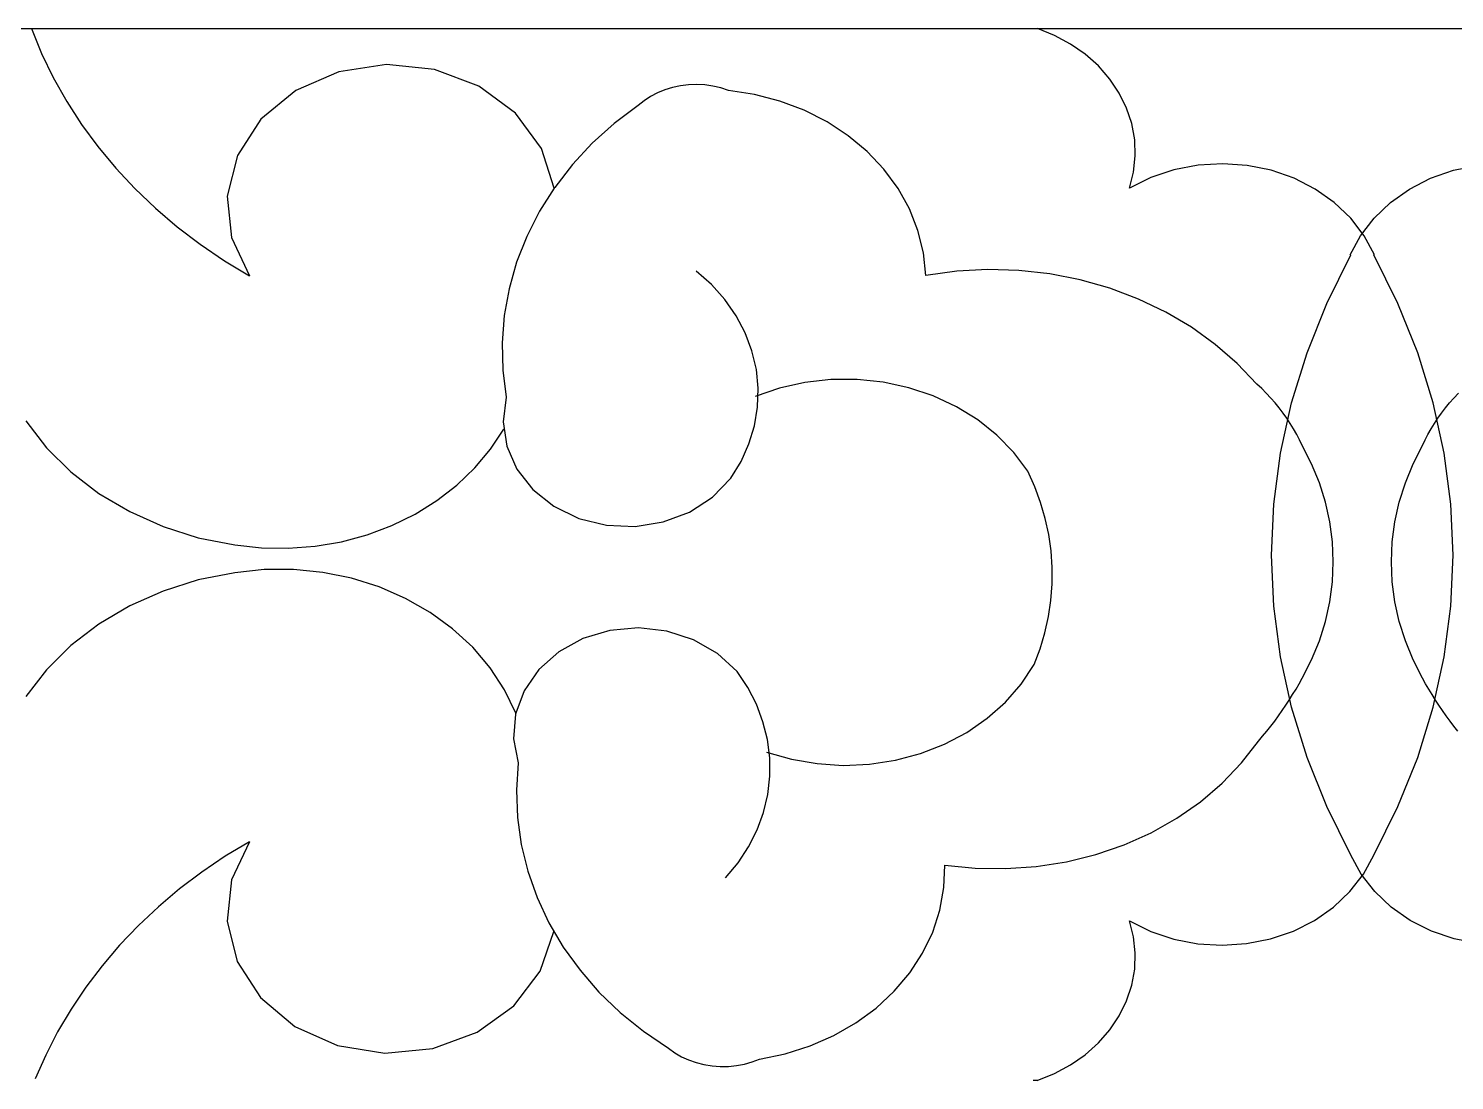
# Model space of a CAD drawing. Extents: x 1188826 to 1909461, y 608442 to 1651179.
# Drawn here: x 1664621.8 to 1664743.5, y 1032543.6 to 1032633.4 of the extents above; entities that cross this region are included whole.
import ezdxf

# ---------------------------------------------------------------- set-up
doc = ezdxf.new("R2010")
doc.units = 0
doc.header["$LTSCALE"] = 1000
doc.header["$MEASUREMENT"] = 0
doc.layers.add('立面线', color=40, linetype='Continuous')

msp = doc.modelspace()

# ---------------------------------------------------------------- linework, layer by layer
at = {"layer": '立面线'}
for p, q in [((1660758.89, 1032633.42), (1669008.6, 1032633.42)), ((1664622.03, 1032633.42), (1664622.9, 1032631.3)), ((1664709.34, 1032632.83), (1664707.89, 1032633.42)), ((1664710.71, 1032632.09), (1664709.34, 1032632.83)), ((1664711.97, 1032631.22), (1664710.71, 1032632.09)), ((1664622.9, 1032631.3), (1664623.9, 1032629.23)), ((1664713.09, 1032630.22), (1664711.97, 1032631.22)), ((1664648.27, 1032629.73), (1664644.59, 1032628.12)), ((1664652.34, 1032630.35), (1664648.27, 1032629.73)), ((1664656.44, 1032629.93), (1664652.34, 1032630.35)), ((1664660.22, 1032628.5), (1664656.44, 1032629.93)), ((1664714.06, 1032629.11), (1664713.09, 1032630.22)), ((1664623.9, 1032629.23), (1664625.04, 1032627.2)), ((1664663.35, 1032626.19), (1664660.22, 1032628.5)), ((1664676.09, 1032628.19), (1664675.46, 1032627.93)), ((1664676.75, 1032628.39), (1664676.09, 1032628.19)), ((1664677.42, 1032628.54), (1664676.75, 1032628.39)), ((1664678.11, 1032628.62), (1664677.42, 1032628.54)), ((1664678.81, 1032628.64), (1664678.11, 1032628.62)), ((1664679.5, 1032628.61), (1664678.81, 1032628.64)), ((1664680.19, 1032628.51), (1664679.5, 1032628.61)), ((1664680.86, 1032628.36), (1664680.19, 1032628.51)), ((1664681.51, 1032628.14), (1664680.86, 1032628.36)), ((1664714.87, 1032627.91), (1664714.06, 1032629.11)), ((1664625.04, 1032627.2), (1664626.31, 1032625.24)), ((1664644.59, 1032628.12), (1664641.62, 1032625.67)), ((1664674.32, 1032627.26), (1664673.81, 1032626.86)), ((1664674.87, 1032627.62), (1664674.32, 1032627.26)), ((1664675.46, 1032627.93), (1664674.87, 1032627.62)), ((1664683.74, 1032627.79), (1664681.51, 1032628.14)), ((1664685.9, 1032627.22), (1664683.74, 1032627.79)), ((1664687.98, 1032626.44), (1664685.9, 1032627.22)), ((1664715.49, 1032626.63), (1664714.87, 1032627.91)), ((1664665.55, 1032623.19), (1664663.35, 1032626.19)), ((1664673.81, 1032626.86), (1664671.77, 1032625.31)), ((1664689.93, 1032625.45), (1664687.98, 1032626.44)), ((1664715.94, 1032625.3), (1664715.49, 1032626.63)), ((1664626.31, 1032625.24), (1664627.71, 1032623.34)), ((1664641.62, 1032625.67), (1664639.61, 1032622.57)), ((1664671.77, 1032625.31), (1664669.9, 1032623.62)), ((1664691.73, 1032624.27), (1664689.93, 1032625.45)), ((1664716.19, 1032623.93), (1664715.94, 1032625.3)), ((1664627.71, 1032623.34), (1664629.23, 1032621.51)), ((1664669.9, 1032623.62), (1664668.2, 1032621.8)), ((1664693.35, 1032622.92), (1664691.73, 1032624.27)), ((1664716.24, 1032622.54), (1664716.19, 1032623.93)), ((1664639.61, 1032622.57), (1664638.75, 1032619.11)), ((1664666.64, 1032619.78), (1664665.55, 1032623.19)), ((1664694.78, 1032621.41), (1664693.35, 1032622.92)), ((1664716.1, 1032621.16), (1664716.24, 1032622.54)), ((1664629.23, 1032621.51), (1664630.87, 1032619.75)), ((1664668.2, 1032621.8), (1664666.7, 1032619.86)), ((1664695.99, 1032619.77), (1664694.78, 1032621.41)), ((1664715.76, 1032619.8), (1664716.1, 1032621.16)), ((1664719.54, 1032621.36), (1664717.58, 1032620.71)), ((1664721.6, 1032621.76), (1664719.54, 1032621.36)), ((1664723.7, 1032621.88), (1664721.6, 1032621.76)), ((1664725.79, 1032621.73), (1664723.7, 1032621.88)), ((1664727.84, 1032621.32), (1664725.79, 1032621.73)), ((1664729.79, 1032620.64), (1664727.84, 1032621.32)), ((1664741.45, 1032620.64), (1664743.4, 1032621.32)), ((1664743.4, 1032621.32), (1664745.45, 1032621.73)), ((1664630.87, 1032619.75), (1664632.62, 1032618.08)), ((1664666.64, 1032619.78), (1664665.39, 1032617.82)), ((1664666.7, 1032619.86), (1664666.64, 1032619.78)), ((1664696.96, 1032618.02), (1664695.99, 1032619.77)), ((1664717.58, 1032620.71), (1664715.76, 1032619.8)), ((1664731.6, 1032619.72), (1664729.79, 1032620.64)), ((1664733.22, 1032618.58), (1664731.6, 1032619.72)), ((1664738.02, 1032618.58), (1664739.65, 1032619.72)), ((1664739.65, 1032619.72), (1664741.45, 1032620.64)), ((1664638.75, 1032619.11), (1664639.1, 1032615.59)), ((1664734.63, 1032617.23), (1664733.22, 1032618.58)), ((1664736.62, 1032617.23), (1664738.02, 1032618.58)), ((1664632.62, 1032618.08), (1664634.48, 1032616.49)), ((1664665.39, 1032617.82), (1664664.3, 1032615.68)), ((1664697.69, 1032616.18), (1664696.96, 1032618.02)), ((1664735.78, 1032615.73), (1664734.63, 1032617.23)), ((1664735.46, 1032615.73), (1664736.62, 1032617.23)), ((1664634.48, 1032616.49), (1664636.44, 1032615)), ((1664698.16, 1032614.28), (1664697.69, 1032616.18)), ((1664636.44, 1032615), (1664638.5, 1032613.6)), ((1664639.1, 1032615.59), (1664640.64, 1032612.3)), ((1664664.3, 1032615.68), (1664663.44, 1032613.47)), ((1664734.59, 1032614.09), (1664735.46, 1032615.73)), ((1664736.65, 1032614.09), (1664735.78, 1032615.73)), ((1664638.5, 1032613.6), (1664640.64, 1032612.3)), ((1664698.37, 1032612.35), (1664698.16, 1032614.28)), ((1664732.58, 1032609.95), (1664734.63, 1032614.09)), ((1664738.66, 1032609.95), (1664736.61, 1032614.09)), ((1664663.44, 1032613.47), (1664662.79, 1032611.21)), ((1664680.06, 1032611.56), (1664678.76, 1032612.72)), ((1664701, 1032612.7), (1664698.37, 1032612.35)), ((1664703.65, 1032612.84), (1664701, 1032612.7)), ((1664706.31, 1032612.76), (1664703.65, 1032612.84)), ((1664708.95, 1032612.47), (1664706.31, 1032612.76)), ((1664711.55, 1032611.96), (1664708.95, 1032612.47)), ((1664662.79, 1032611.21), (1664662.38, 1032608.91)), ((1664681.21, 1032610.28), (1664680.06, 1032611.56)), ((1664714.08, 1032611.25), (1664711.55, 1032611.96)), ((1664716.52, 1032610.33), (1664714.08, 1032611.25)), ((1664682.17, 1032608.9), (1664681.21, 1032610.28)), ((1664718.84, 1032609.22), (1664716.52, 1032610.33)), ((1664730.9, 1032605.75), (1664732.58, 1032609.95)), ((1664740.35, 1032605.75), (1664738.66, 1032609.95)), ((1664662.38, 1032608.91), (1664662.21, 1032606.58)), ((1664682.95, 1032607.43), (1664682.17, 1032608.9)), ((1664721.03, 1032607.92), (1664718.84, 1032609.22)), ((1664723.07, 1032606.46), (1664721.03, 1032607.92)), ((1664662.21, 1032606.58), (1664662.27, 1032604.25)), ((1664683.52, 1032605.9), (1664682.95, 1032607.43)), ((1664724.94, 1032604.83), (1664723.07, 1032606.46)), ((1664683.9, 1032604.32), (1664683.52, 1032605.9)), ((1664729.58, 1032601.48), (1664730.9, 1032605.75)), ((1664741.66, 1032601.48), (1664740.35, 1032605.75)), ((1664662.27, 1032604.25), (1664662.56, 1032601.94)), ((1664684.06, 1032602.72), (1664683.9, 1032604.32)), ((1664726.61, 1032603.06), (1664724.94, 1032604.83)), ((1664685.87, 1032602.72), (1664683.79, 1032602.01)), ((1664684, 1032601.11), (1664684.06, 1032602.72)), ((1664688.04, 1032603.21), (1664685.87, 1032602.72)), ((1664690.26, 1032603.46), (1664688.04, 1032603.21)), ((1664692.51, 1032603.46), (1664690.26, 1032603.46)), ((1664694.73, 1032603.23), (1664692.51, 1032603.46)), ((1664696.91, 1032602.76), (1664694.73, 1032603.23)), ((1664699, 1032602.06), (1664696.91, 1032602.76)), ((1664727.03, 1032602.68), (1664726.61, 1032603.06)), ((1664727.42, 1032602.28), (1664727.03, 1032602.68)), ((1664662.56, 1032601.94), (1664662.3, 1032599.85)), ((1664700.97, 1032601.14), (1664699, 1032602.06)), ((1664727.81, 1032601.88), (1664727.42, 1032602.28)), ((1664728.17, 1032601.46), (1664727.81, 1032601.88)), ((1664728.52, 1032601.04), (1664728.17, 1032601.46)), ((1664728.63, 1032597.17), (1664729.58, 1032601.48)), ((1664742.61, 1032597.17), (1664741.66, 1032601.48)), ((1664742.72, 1032601.04), (1664743.07, 1032601.46)), ((1664743.07, 1032601.46), (1664743.43, 1032601.88)), ((1664743.43, 1032601.88), (1664743.82, 1032602.28)), ((1664683.74, 1032599.51), (1664684, 1032601.11)), ((1664702.79, 1032600.02), (1664700.97, 1032601.14)), ((1664728.86, 1032600.6), (1664728.52, 1032601.04)), ((1664729.17, 1032600.16), (1664728.86, 1032600.6)), ((1664729.47, 1032599.71), (1664729.17, 1032600.16)), ((1664741.77, 1032599.71), (1664742.07, 1032600.16)), ((1664742.07, 1032600.16), (1664742.38, 1032600.6)), ((1664742.38, 1032600.6), (1664742.72, 1032601.04)), ((1664621.54, 1032599.92), (1664623.31, 1032597.64)), ((1664661.21, 1032597.51), (1664662.34, 1032599.22)), ((1664662.3, 1032599.85), (1664662.61, 1032597.77)), ((1664683.26, 1032597.96), (1664683.74, 1032599.51)), ((1664704.43, 1032598.72), (1664702.79, 1032600.02)), ((1664729.75, 1032599.25), (1664729.47, 1032599.71)), ((1664730.02, 1032598.78), (1664729.75, 1032599.25)), ((1664741.22, 1032598.78), (1664741.49, 1032599.25)), ((1664741.49, 1032599.25), (1664741.77, 1032599.71)), ((1664662.61, 1032597.77), (1664663.47, 1032595.81)), ((1664682.59, 1032596.45), (1664683.26, 1032597.96)), ((1664705.87, 1032597.24), (1664704.43, 1032598.72)), ((1664730.26, 1032598.3), (1664730.02, 1032598.78)), ((1664730.49, 1032597.82), (1664730.26, 1032598.3)), ((1664731.29, 1032596.25), (1664730.49, 1032597.82)), ((1664739.95, 1032596.25), (1664740.75, 1032597.82)), ((1664740.75, 1032597.82), (1664740.98, 1032598.3)), ((1664740.98, 1032598.3), (1664741.22, 1032598.78)), ((1664623.31, 1032597.64), (1664625.4, 1032595.57)), ((1664659.88, 1032595.91), (1664661.21, 1032597.51)), ((1664707.08, 1032595.63), (1664705.87, 1032597.24)), ((1664728.07, 1032592.83), (1664728.63, 1032597.17)), ((1664743.18, 1032592.83), (1664742.61, 1032597.17)), ((1664625.4, 1032595.57), (1664627.78, 1032593.74)), ((1664658.35, 1032594.44), (1664659.88, 1032595.91)), ((1664663.47, 1032595.81), (1664664.83, 1032594.07)), ((1664681.72, 1032595.03), (1664682.59, 1032596.45)), ((1664707.67, 1032594.31), (1664707.08, 1032595.63)), ((1664731.95, 1032594.63), (1664731.29, 1032596.25)), ((1664739.29, 1032594.63), (1664739.95, 1032596.25)), ((1664656.64, 1032593.12), (1664658.35, 1032594.44)), ((1664680.16, 1032593.41), (1664681.72, 1032595.03)), ((1664708.16, 1032592.97), (1664707.67, 1032594.31)), ((1664732.47, 1032592.98), (1664731.95, 1032594.63)), ((1664738.77, 1032592.98), (1664739.29, 1032594.63)), ((1664627.78, 1032593.74), (1664630.42, 1032592.18)), ((1664654.78, 1032591.97), (1664656.64, 1032593.12)), ((1664664.83, 1032594.07), (1664666.63, 1032592.64)), ((1664678.2, 1032592.15), (1664680.16, 1032593.41)), ((1664708.56, 1032591.61), (1664708.16, 1032592.97)), ((1664732.84, 1032591.3), (1664732.47, 1032592.98)), ((1664738.4, 1032591.3), (1664738.77, 1032592.98)), ((1664630.42, 1032592.18), (1664633.26, 1032590.91)), ((1664652.79, 1032590.99), (1664654.78, 1032591.97)), ((1664666.63, 1032592.64), (1664668.76, 1032591.61)), ((1664675.96, 1032591.3), (1664678.2, 1032592.15)), ((1664727.88, 1032588.48), (1664728.07, 1032592.83)), ((1664743.37, 1032588.48), (1664743.18, 1032592.83)), ((1664633.26, 1032590.91), (1664636.26, 1032589.96)), ((1664650.69, 1032590.2), (1664652.79, 1032590.99)), ((1664668.76, 1032591.61), (1664671.11, 1032591.02)), ((1664671.11, 1032591.02), (1664673.56, 1032590.92)), ((1664673.56, 1032590.92), (1664675.96, 1032591.3)), ((1664708.86, 1032590.22), (1664708.56, 1032591.61)), ((1664733.07, 1032589.6), (1664732.84, 1032591.3)), ((1664738.17, 1032589.6), (1664738.4, 1032591.3)), ((1664636.26, 1032589.96), (1664639.38, 1032589.35)), ((1664639.38, 1032589.35), (1664641.66, 1032589.1)), ((1664643.95, 1032589.06), (1664646.24, 1032589.23)), ((1664646.24, 1032589.23), (1664648.49, 1032589.61)), ((1664648.49, 1032589.61), (1664650.69, 1032590.2)), ((1664709.05, 1032588.83), (1664708.86, 1032590.22)), ((1664733.14, 1032587.89), (1664733.07, 1032589.6)), ((1664738.1, 1032587.89), (1664738.17, 1032589.6)), ((1664641.66, 1032589.1), (1664643.95, 1032589.06)), ((1664709.15, 1032587.42), (1664709.05, 1032588.83)), ((1664728.07, 1032584.12), (1664727.88, 1032588.48)), ((1664743.18, 1032584.12), (1664743.37, 1032588.48)), ((1664639.38, 1032586.97), (1664636.26, 1032586.35)), ((1664641.88, 1032587.23), (1664639.38, 1032586.97)), ((1664644.4, 1032587.24), (1664641.88, 1032587.23)), ((1664646.9, 1032587), (1664644.4, 1032587.24)), ((1664649.35, 1032586.5), (1664646.9, 1032587)), ((1664709.14, 1032586.02), (1664709.15, 1032587.42)), ((1664733.07, 1032586.18), (1664733.14, 1032587.89)), ((1664738.17, 1032586.18), (1664738.1, 1032587.89)), ((1664636.26, 1032586.35), (1664633.26, 1032585.4)), ((1664651.72, 1032585.76), (1664649.35, 1032586.5)), ((1664653.97, 1032584.78), (1664651.72, 1032585.76)), ((1664709.04, 1032584.61), (1664709.14, 1032586.02)), ((1664732.84, 1032584.48), (1664733.07, 1032586.18)), ((1664738.4, 1032584.48), (1664738.17, 1032586.18)), ((1664633.26, 1032585.4), (1664630.42, 1032584.14)), ((1664656.06, 1032583.58), (1664653.97, 1032584.78)), ((1664708.83, 1032583.22), (1664709.04, 1032584.61)), ((1664732.47, 1032582.8), (1664732.84, 1032584.48)), ((1664738.77, 1032582.8), (1664738.4, 1032584.48)), ((1664630.42, 1032584.14), (1664627.78, 1032582.58)), ((1664657.98, 1032582.18), (1664656.06, 1032583.58)), ((1664708.52, 1032581.83), (1664708.83, 1032583.22)), ((1664728.63, 1032579.78), (1664728.07, 1032584.12)), ((1664742.61, 1032579.78), (1664743.18, 1032584.12)), ((1664627.78, 1032582.58), (1664625.4, 1032580.75)), ((1664659.69, 1032580.6), (1664657.98, 1032582.18)), ((1664671.4, 1032582.03), (1664669.09, 1032581.34)), ((1664673.83, 1032582.25), (1664671.4, 1032582.03)), ((1664676.26, 1032581.98), (1664673.83, 1032582.25)), ((1664678.55, 1032581.25), (1664676.26, 1032581.98)), ((1664731.95, 1032581.14), (1664732.47, 1032582.8)), ((1664739.29, 1032581.14), (1664738.77, 1032582.8)), ((1664625.4, 1032580.75), (1664623.31, 1032578.68)), ((1664669.09, 1032581.34), (1664667.03, 1032580.21)), ((1664680.59, 1032580.07), (1664678.55, 1032581.25)), ((1664708.11, 1032580.47), (1664708.52, 1032581.83)), ((1664731.29, 1032579.53), (1664731.95, 1032581.14)), ((1664739.95, 1032579.53), (1664739.29, 1032581.14)), ((1664661.17, 1032578.86), (1664659.69, 1032580.6)), ((1664667.03, 1032580.21), (1664665.33, 1032578.7)), ((1664682.25, 1032578.53), (1664680.59, 1032580.07)), ((1664707.61, 1032579.13), (1664708.11, 1032580.47)), ((1664729.58, 1032575.48), (1664728.63, 1032579.78)), ((1664730.49, 1032577.96), (1664731.29, 1032579.53)), ((1664740.75, 1032577.96), (1664739.95, 1032579.53)), ((1664741.66, 1032575.48), (1664742.61, 1032579.78)), ((1664623.31, 1032578.68), (1664621.54, 1032576.4)), ((1664662.4, 1032576.97), (1664661.17, 1032578.86)), ((1664665.33, 1032578.7), (1664664.08, 1032576.89)), ((1664683.16, 1032577.17), (1664682.25, 1032578.53)), ((1664706.5, 1032577.46), (1664707.61, 1032579.13)), ((1664683.9, 1032575.74), (1664683.16, 1032577.17)), ((1664705.16, 1032575.92), (1664706.5, 1032577.46)), ((1664729.96, 1032577.02), (1664730.23, 1032577.49)), ((1664730.23, 1032577.49), (1664730.49, 1032577.96)), ((1664741.01, 1032577.49), (1664740.75, 1032577.96)), ((1664741.29, 1032577.02), (1664741.01, 1032577.49)), ((1664663.37, 1032574.98), (1664662.4, 1032576.97)), ((1664664.08, 1032576.89), (1664663.37, 1032574.98)), ((1664703.61, 1032574.54), (1664705.16, 1032575.92)), ((1664729.09, 1032575.65), (1664729.38, 1032576.1)), ((1664729.38, 1032576.1), (1664729.67, 1032576.56)), ((1664729.67, 1032576.56), (1664729.96, 1032577.02)), ((1664741.57, 1032576.56), (1664741.29, 1032577.02)), ((1664741.86, 1032576.1), (1664741.57, 1032576.56)), ((1664742.16, 1032575.65), (1664741.86, 1032576.1)), ((1664663.35, 1032574.89), (1664663.17, 1032572.8)), ((1664663.37, 1032574.98), (1664663.35, 1032574.89)), ((1664684.46, 1032574.25), (1664683.9, 1032575.74)), ((1664728.14, 1032574.31), (1664728.46, 1032574.75)), ((1664728.46, 1032574.75), (1664728.78, 1032575.2)), ((1664728.78, 1032575.2), (1664729.09, 1032575.65)), ((1664730.9, 1032571.21), (1664729.58, 1032575.48)), ((1664740.35, 1032571.21), (1664741.66, 1032575.48)), ((1664742.46, 1032575.2), (1664742.16, 1032575.65)), ((1664742.78, 1032574.75), (1664742.46, 1032575.2)), ((1664743.11, 1032574.31), (1664742.78, 1032574.75)), ((1664684.85, 1032572.72), (1664684.46, 1032574.25)), ((1664701.86, 1032573.33), (1664703.61, 1032574.54)), ((1664727.11, 1032573.01), (1664727.46, 1032573.44)), ((1664727.46, 1032573.44), (1664727.8, 1032573.87)), ((1664727.8, 1032573.87), (1664728.14, 1032574.31)), ((1664743.44, 1032573.87), (1664743.11, 1032574.31)), ((1664743.78, 1032573.44), (1664743.44, 1032573.87)), ((1664663.17, 1032572.8), (1664663.57, 1032570.73)), ((1664685.04, 1032571.16), (1664684.85, 1032572.72)), ((1664697.91, 1032571.53), (1664699.95, 1032572.33)), ((1664699.95, 1032572.33), (1664701.86, 1032573.33)), ((1664725.3, 1032570.73), (1664726.75, 1032572.59)), ((1664726.75, 1032572.59), (1664727.11, 1032573.01)), ((1664684.77, 1032571.66), (1664686.89, 1032571.05)), ((1664685.05, 1032569.6), (1664685.04, 1032571.16)), ((1664686.89, 1032571.05), (1664689.09, 1032570.67)), ((1664693.56, 1032570.62), (1664695.77, 1032570.96)), ((1664695.77, 1032570.96), (1664697.91, 1032571.53)), ((1664732.58, 1032567), (1664730.9, 1032571.21)), ((1664738.66, 1032567), (1664740.35, 1032571.21)), ((1664663.57, 1032570.73), (1664663.42, 1032568.41)), ((1664689.09, 1032570.67), (1664691.32, 1032570.52)), ((1664691.32, 1032570.52), (1664693.56, 1032570.62)), ((1664723.65, 1032569), (1664725.3, 1032570.73)), ((1664684.87, 1032568.04), (1664685.05, 1032569.6)), ((1664721.8, 1032567.42), (1664723.65, 1032569)), ((1664663.42, 1032568.41), (1664663.51, 1032566.08)), ((1664684.51, 1032566.5), (1664684.87, 1032568.04)), ((1664719.78, 1032566.01), (1664721.8, 1032567.42)), ((1664663.51, 1032566.08), (1664663.84, 1032563.77)), ((1664683.96, 1032565.01), (1664684.51, 1032566.5)), ((1664734.63, 1032562.87), (1664732.58, 1032567)), ((1664736.61, 1032562.87), (1664738.66, 1032567)), ((1664683.23, 1032563.57), (1664683.96, 1032565.01)), ((1664717.6, 1032564.78), (1664719.78, 1032566.01)), ((1664640.64, 1032564.01), (1664638.57, 1032562.76)), ((1664640.64, 1032564.01), (1664639.1, 1032560.75)), ((1664663.84, 1032563.77), (1664664.39, 1032561.49)), ((1664712.86, 1032562.91), (1664715.29, 1032563.75)), ((1664715.29, 1032563.75), (1664717.6, 1032564.78)), ((1664638.57, 1032562.76), (1664636.58, 1032561.42)), ((1664682.34, 1032562.2), (1664683.23, 1032563.57)), ((1664710.36, 1032562.29), (1664712.86, 1032562.91)), ((1664735.52, 1032561.24), (1664734.63, 1032562.87)), ((1664735.72, 1032561.24), (1664736.61, 1032562.87)), ((1664636.58, 1032561.42), (1664634.68, 1032559.98)), ((1664664.39, 1032561.49), (1664665.18, 1032559.26)), ((1664681.28, 1032560.92), (1664682.34, 1032562.2)), ((1664699.9, 1032560.09), (1664699.99, 1032562.02)), ((1664699.99, 1032562.02), (1664702.58, 1032561.76)), ((1664702.58, 1032561.76), (1664705.19, 1032561.71)), ((1664705.19, 1032561.71), (1664707.79, 1032561.89)), ((1664707.79, 1032561.89), (1664710.36, 1032562.29)), ((1664734.56, 1032559.75), (1664735.72, 1032561.24)), ((1664736.68, 1032559.75), (1664735.52, 1032561.24)), ((1664639.1, 1032560.75), (1664638.75, 1032557.24)), ((1664699.56, 1032558.17), (1664699.9, 1032560.09)), ((1664634.68, 1032559.98), (1664632.87, 1032558.46)), ((1664665.18, 1032559.26), (1664666.19, 1032557.09)), ((1664733.16, 1032558.42), (1664734.56, 1032559.75)), ((1664738.08, 1032558.42), (1664736.68, 1032559.75)), ((1664632.87, 1032558.46), (1664631.16, 1032556.85)), ((1664698.95, 1032556.3), (1664699.56, 1032558.17)), ((1664731.53, 1032557.29), (1664733.16, 1032558.42)), ((1664739.71, 1032557.29), (1664738.08, 1032558.42)), ((1664631.16, 1032556.85), (1664629.56, 1032555.17)), ((1664638.75, 1032557.24), (1664639.59, 1032553.79)), ((1664666.19, 1032557.09), (1664667.42, 1032555.01)), ((1664716.1, 1032555.89), (1664715.76, 1032557.25)), ((1664715.76, 1032557.25), (1664717.58, 1032556.35)), ((1664717.58, 1032556.35), (1664719.53, 1032555.69)), ((1664727.78, 1032555.72), (1664729.73, 1032556.38)), ((1664729.73, 1032556.38), (1664731.53, 1032557.29)), ((1664741.52, 1032556.38), (1664739.71, 1032557.29)), ((1664743.46, 1032555.72), (1664741.52, 1032556.38)), ((1664629.56, 1032555.17), (1664628.06, 1032553.42)), ((1664665.46, 1032552.95), (1664666.61, 1032556.33)), ((1664698.09, 1032554.5), (1664698.95, 1032556.3)), ((1664716.24, 1032554.51), (1664716.1, 1032555.89)), ((1664719.53, 1032555.69), (1664721.57, 1032555.3)), ((1664721.57, 1032555.3), (1664723.66, 1032555.17)), ((1664723.66, 1032555.17), (1664725.74, 1032555.31)), ((1664725.74, 1032555.31), (1664727.78, 1032555.72)), ((1664745.5, 1032555.31), (1664743.46, 1032555.72)), ((1664667.42, 1032555.01), (1664668.85, 1032553.03)), ((1664696.99, 1032552.81), (1664698.09, 1032554.5)), ((1664716.19, 1032553.12), (1664716.24, 1032554.51)), ((1664628.06, 1032553.42), (1664626.68, 1032551.6)), ((1664639.59, 1032553.79), (1664641.57, 1032550.71)), ((1664663.21, 1032550), (1664665.46, 1032552.95)), ((1664668.85, 1032553.03), (1664670.47, 1032551.16)), ((1664695.66, 1032551.24), (1664696.99, 1032552.81)), ((1664715.94, 1032551.75), (1664716.19, 1032553.12)), ((1664626.68, 1032551.6), (1664625.42, 1032549.72)), ((1664715.49, 1032550.42), (1664715.94, 1032551.75)), ((1664641.57, 1032550.71), (1664644.51, 1032548.24)), ((1664670.47, 1032551.16), (1664672.29, 1032549.42)), ((1664694.12, 1032549.81), (1664695.66, 1032551.24)), ((1664714.87, 1032549.14), (1664715.49, 1032550.42)), ((1664625.42, 1032549.72), (1664624.27, 1032547.78)), ((1664660.06, 1032547.74), (1664663.21, 1032550)), ((1664672.29, 1032549.42), (1664674.26, 1032547.83)), ((1664692.4, 1032548.55), (1664694.12, 1032549.81)), ((1664714.06, 1032547.94), (1664714.87, 1032549.14)), ((1664644.51, 1032548.24), (1664648.15, 1032546.62)), ((1664674.26, 1032547.83), (1664676.4, 1032546.38)), ((1664690.52, 1032547.47), (1664692.4, 1032548.55)), ((1664713.09, 1032546.83), (1664714.06, 1032547.94)), ((1664624.27, 1032547.78), (1664623.25, 1032545.79)), ((1664648.15, 1032546.62), (1664652.2, 1032545.97)), ((1664656.28, 1032546.35), (1664660.06, 1032547.74)), ((1664688.5, 1032546.59), (1664690.52, 1032547.47)), ((1664711.97, 1032545.83), (1664713.09, 1032546.83)), ((1664623.25, 1032545.79), (1664622.36, 1032543.76)), ((1664652.2, 1032545.97), (1664656.28, 1032546.35)), ((1664676.4, 1032546.38), (1664676.93, 1032546)), ((1664676.93, 1032546), (1664677.51, 1032545.66)), ((1664677.51, 1032545.66), (1664678.12, 1032545.38)), ((1664683.54, 1032545.22), (1664684.17, 1032545.46)), ((1664684.17, 1032545.46), (1664686.37, 1032545.91)), ((1664686.37, 1032545.91), (1664688.5, 1032546.59)), ((1664710.71, 1032544.96), (1664711.97, 1032545.83)), ((1664678.12, 1032545.38), (1664678.77, 1032545.16)), ((1664678.77, 1032545.16), (1664679.43, 1032544.99)), ((1664679.43, 1032544.99), (1664680.12, 1032544.87)), ((1664680.12, 1032544.87), (1664680.81, 1032544.82)), ((1664680.81, 1032544.82), (1664681.51, 1032544.83)), ((1664681.51, 1032544.83), (1664682.2, 1032544.9)), ((1664682.2, 1032544.9), (1664682.88, 1032545.03)), ((1664682.88, 1032545.03), (1664683.54, 1032545.22)), ((1664707.88, 1032543.63), (1664709.34, 1032544.22)), ((1664709.34, 1032544.22), (1664710.71, 1032544.96)), ((1664707.88, 1032543.63), (1664707.53, 1032543.63))]:
    msp.add_line(p, q, dxfattribs=at)

doc.saveas('drawing.dxf')
